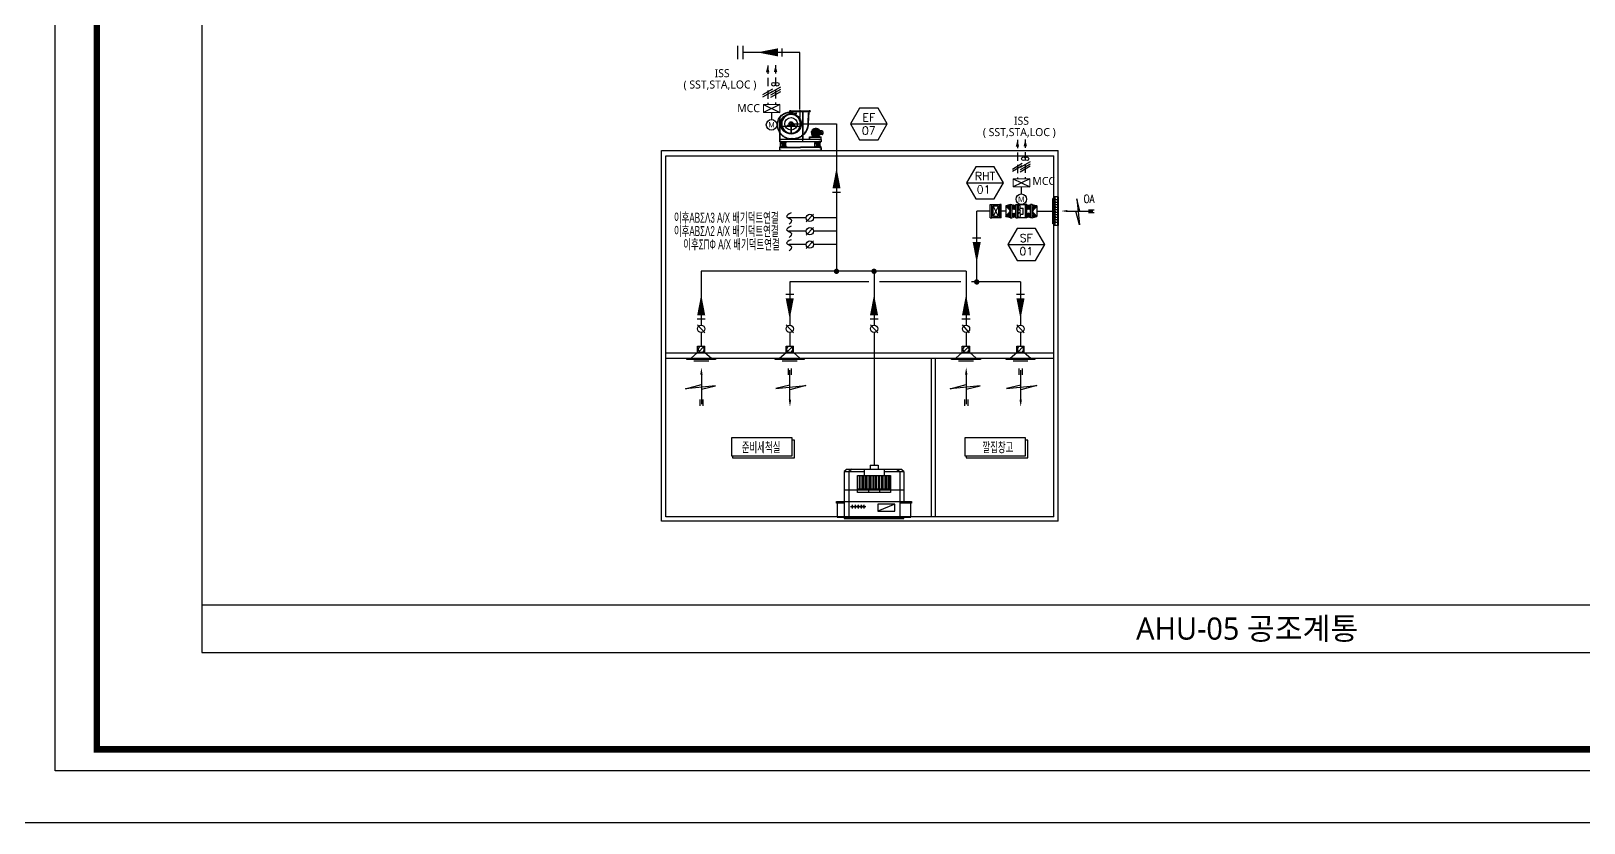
# Model space of a CAD drawing. Header units: millimetres. Extents: x -86 to 11742, y 5229 to 11464.
# Drawn here: x 10917.7 to 11383.5, y 5229.3 to 5466.7 of the extents above; entities that cross this region are included whole.
import ezdxf
from ezdxf.enums import TextEntityAlignment as Align

# ---------------------------------------------------------------- set-up
doc = ezdxf.new("R2010")
doc.units = ezdxf.units.MM
doc.header["$LTSCALE"] = 5
doc.header["$PDMODE"] = 1
for name, pattern in [('DASHED', [0.75, 0.5, -0.25]), ('HIDDEN', [0.375, 0.25, -0.125]), ('HIDDEN2', [4.7625, 3.175, -1.5875]), ('PHANTOM', [63.5, 31.75, -6.35, 6.35, -6.35, 6.35, -6.35]), ('PHANTOM2', [1.25, 0.625, -0.125, 0.125, -0.125, 0.125, -0.125])]:
    doc.linetypes.add(name, pattern=pattern)
doc.layers.get('0').update_dxf_attribs({"linetype": 'CONTINUOUS'})
for name, color, linetype in [('2', 2, 'CONTINUOUS'), ('3', 3, 'CONTINUOUS'), ('5', 5, 'PHANTOM2'), ('7', 7, 'CONTINUOUS'), ('9', 9, 'CONTINUOUS'), ('__CONNECTID__', 7, 'CONTINUOUS'), ('AUTO', 7, 'CONTINUOUS'), ('DUCT-EA(별도배기)', 6, 'CONTINUOUS'), ('E', 3, 'CONTINUOUS'), ('FORM', 7, 'CONTINUOUS'), ('FPP', 7, 'CONTINUOUS'), ('LGK-S', 121, 'CONTINUOUS'), ('METAL-DIMS', 7, 'CONTINUOUS'), ('RA', 4, 'CONTINUOUS'), ('SA', 3, 'CONTINUOUS'), ('SBT', 3, 'CONTINUOUS'), ('TEXT-S', 2, 'CONTINUOUS'), ('장비', 2, 'CONTINUOUS'), ('장비배치', 2, 'CONTINUOUS')]:
    doc.layers.add(name, color=color, linetype=linetype)
doc.styles.add('GHS', font='ROMANS.shx', dxfattribs={"bigfont": 'GHS.shx'})
doc.styles.add('QQ', font='MALGUN.TTF.TTF')
doc.styles.get("Standard").update_dxf_attribs({"font": 'SYMBOL'})

# ---------------------------------------------------------------- blocks, each defined once
blk = doc.blocks.new('form')
at = {"layer": 'AUTO'}
blk.add_line((816.92, -15.6), (-24.08, -15.6), dxfattribs=at)
at = {"layer": 'FORM', "color": 3}
blk.add_lwpolyline([(0, 562.79), (792.83, 562.79), (792.83, 0), (0, 0)], close=True, dxfattribs=at)
at = {"layer": 'FORM', "color": 2, "const_width": 1.94}
blk.add_lwpolyline([(12.48, 6.47), (12.48, 555.28), (781.78, 555.28), (781.78, 6.47)], close=True, dxfattribs=at)
blk = doc.blocks.new('A$C7EE361AC')
at = {"color": 5}
blk.add_line((12, 366), (253, 125), dxfattribs=at)
blk.add_circle((133, 246), 121, dxfattribs=at)
at = {"layer": '2'}
for p, q in [((-12, 125), (-265, -99)), ((-12, 125), (-12, 366)), ((277, 366), (-12, 366)), ((-12, 125), (277, 125)), ((277, 125), (277, 366)), ((530, -99), (277, 125)), ((424, -203), (-159, -203))]:
    blk.add_line(p, q, dxfattribs=at)
blk.add_lwpolyline([(697, -99), (-432, -99), (-432, -147), (697, -147)], close=True, dxfattribs=at)
blk = doc.blocks.new('ARW')
at = {"color": 1}
for p, q in [((-41, 663), (-41, 833)), ((44, 663), (44, 833)), ((0, 0), (0, 790)), ((0, 391), (-377, 298)), ((-377, 298), (429, 379)), ((429, 379), (0, 266))]:
    blk.add_line(p, q, dxfattribs=at)
blk.add_solid([(32, 2), (-32, 2), (0, -190)], dxfattribs=at)
blk = doc.blocks.new('FAN')
at = {"layer": '장비배치'}
for p, q in [((202, 746), (-185, 746)), ((-185, 746), (-185, 736)), ((202, 736), (-185, 736)), ((-171, 756), (-171, 726)), ((-152, 502), (-165, 735)), ((-44, 736), (-44, 210)), ((-38, 736), (-38, 171)), ((67, 697), (91, 697)), ((79, 684), (79, 709)), ((188, 756), (188, 726)), ((202, 746), (202, 736)), ((387, 606), (387, 171)), ((392, 606), (387, 606)), ((392, 606), (392, 210)), ((-169, 257), (-392, 257)), ((-392, 210), (-392, 257)), ((-392, 210), (-392, 166)), ((-392, 210), (392, 210)), ((-392, 166), (392, 166)), ((-392, 166), (-391, 166)), ((392, 65), (-392, 65)), ((-392, 65), (0, 65)), ((-392, 0), (-392, 65)), ((-392, 0), (-392, 65)), ((-392, 0), (0, 0)), ((-388, 199), (-388, 170)), ((-388, 54), (-388, 11)), ((-352, 206), (-381, 206)), ((-361, 61), (-381, 61)), ((-361, 4), (-381, 4)), ((-357, 1), (-357, 0)), ((-169, 210), (-169, 257)), ((392, 65), (0, 65)), ((392, 0), (0, 0)), ((145, 224), (168, 224)), ((157, 207), (157, 236)), ((348, 210), (348, 209)), ((352, 206), (381, 206)), ((357, 65), (357, 64)), ((357, 1), (357, 0)), ((361, 61), (381, 61)), ((361, 4), (381, 4)), ((388, 199), (388, 170)), ((388, 54), (388, 11)), ((392, 166), (391, 166)), ((392, 210), (392, 166)), ((392, 65), (392, 0))]:
    blk.add_line(p, q, dxfattribs=at)
at = {"layer": '장비배치', "color": 5}
for p, q in [((202, 741), (-185, 741)), ((9, 759), (9, 618)), ((343, 460), (6, 460)), ((343, 456), (6, 456)), ((101, 469), (101, 460)), ((143, 474), (107, 474)), ((119, 483), (119, 454)), ((135, 502), (135, 487)), ((148, 469), (148, 460)), ((171, 456), (171, 328)), ((177, 456), (177, 328)), ((200, 469), (200, 460)), ((205, 474), (242, 474)), ((214, 502), (214, 487)), ((229, 483), (229, 454)), ((247, 469), (247, 460)), ((392, 171), (-392, 171)), ((-392, 61), (0, 61)), ((-392, 4), (0, 4)), ((-387, 257), (-387, 210)), ((-174, 252), (-387, 252)), ((-174, 257), (-174, 210)), ((392, 61), (0, 61)), ((392, 4), (0, 4))]:
    blk.add_line(p, q, dxfattribs=at)
at = {"layer": '장비배치', "color": 5, "linetype": 'HIDDEN'}
blk.add_line((-143, 502), (-157, 736), dxfattribs=at)
at = {"layer": '장비배치', "color": 5, "linetype": 'PHANTOM'}
for p, q in [((-419, 295), (-384, 374)), ((-419, 295), (-416, 294)), ((-416, 294), (-381, 372)), ((-412, 303), (-384, 303)), ((-411, 371), (-386, 371)), ((-384, 374), (-381, 372)), ((-383, 368), (-381, 367)), ((-380, 371), (-380, 307)), ((-380, 371), (-363, 371)), ((-380, 366), (-380, 301)), ((-380, 301), (-367, 301)), ((-375, 346), (-365, 346)), ((-375, 344), (-365, 342)), ((-375, 328), (-365, 330)), ((-375, 326), (-365, 326)), ((-372, 361), (-362, 357)), ((-372, 311), (-362, 314)), ((-371, 364), (-361, 361)), ((-371, 308), (-361, 311)), ((-367, 291), (-347, 303)), ((-366, 298), (-357, 307)), ((-365, 378), (-356, 372)), ((-364, 380), (-354, 375)), ((-348, 292), (-361, 289)), ((-358, 302), (-360, 300)), ((-360, 295), (-360, 300)), ((-356, 292), (-360, 295)), ((-356, 303), (-358, 302)), ((-356, 303), (-351, 300)), ((-356, 292), (-354, 294)), ((-355, 392), (-347, 385)), ((-354, 294), (-351, 295)), ((-353, 394), (-345, 388)), ((-351, 300), (-351, 295)), ((-236, 339), (-344, 339)), ((-236, 332), (-344, 332)), ((-237, 346), (-343, 346)), ((-237, 325), (-343, 325)), ((-341, 405), (-336, 396)), ((-239, 353), (-341, 353)), ((-239, 318), (-341, 318)), ((-339, 406), (-333, 398)), ((-242, 360), (-338, 360)), ((-242, 311), (-338, 311)), ((-246, 367), (-334, 367)), ((-246, 305), (-334, 305)), ((-252, 374), (-328, 374)), ((-252, 298), (-328, 298)), ((-326, 414), (-322, 404)), ((-324, 415), (-319, 406)), ((-260, 381), (-319, 381)), ((-309, 420), (-308, 409)), ((-306, 420), (-304, 410)), ((-299, 408), (-295, 423)), ((-294, 415), (-290, 417)), ((-294, 415), (-294, 412)), ((-294, 412), (-294, 409)), ((-290, 407), (-294, 409)), ((-290, 417), (-285, 415)), ((-285, 409), (-290, 407)), ((-285, 423), (-281, 408)), ((-285, 412), (-285, 415)), ((-285, 409), (-285, 412)), ((-276, 410), (-273, 420)), ((-272, 409), (-271, 420)), ((-261, 406), (-256, 415)), ((-257, 404), (-254, 414)), ((-247, 398), (-240, 406)), ((-244, 396), (-238, 405)), ((-235, 388), (-227, 394)), ((-233, 303), (-213, 291)), ((-232, 385), (-225, 392)), ((-219, 289), (-231, 292)), ((-228, 300), (-224, 303)), ((-228, 295), (-228, 300)), ((-228, 295), (-226, 294)), ((-226, 375), (-216, 380)), ((-226, 294), (-224, 292)), ((-224, 372), (-215, 378)), ((-222, 302), (-224, 303)), ((-219, 295), (-224, 292)), ((-223, 307), (-214, 298)), ((-219, 300), (-222, 302)), ((-219, 361), (-209, 364)), ((-219, 311), (-209, 308)), ((-219, 300), (-219, 295)), ((-218, 357), (-208, 361)), ((-218, 314), (-208, 311)), ((-215, 346), (-205, 346)), ((-215, 342), (-204, 344)), ((-215, 330), (-204, 328)), ((-215, 326), (-205, 326)), ((-385, 77), (-381, 77)), ((-385, 77), (-385, 65)), ((-385, 71), (-260, 71)), ((-385, 65), (-260, 65)), ((-374, 158), (-374, 163)), ((-270, 158), (-374, 158)), ((-374, 84), (-374, 149)), ((-374, 149), (-359, 149)), ((-374, 149), (-359, 149)), ((-273, 166), (-371, 166)), ((-370, 158), (-370, 149)), ((-363, 264), (-363, 257)), ((-363, 257), (-330, 257)), ((-363, 158), (-360, 149)), ((-360, 266), (-332, 266)), ((-353, 246), (-353, 276)), ((-352, 142), (-339, 80)), ((-349, 270), (-345, 286)), ((-340, 268), (-338, 279)), ((-339, 148), (-339, 147)), ((-339, 146), (-308, 138)), ((-339, 129), (-308, 121)), ((-339, 112), (-308, 104)), ((-339, 95), (-308, 87)), ((-339, 79), (-339, 79)), ((-338, 158), (-336, 150)), ((-338, 150), (-322, 150)), ((-338, 150), (-307, 141)), ((-338, 146), (-322, 146)), ((-338, 133), (-314, 139)), ((-338, 129), (-306, 138)), ((-338, 133), (-307, 124)), ((-338, 116), (-314, 122)), ((-338, 112), (-306, 121)), ((-338, 116), (-307, 107)), ((-338, 99), (-314, 105)), ((-338, 95), (-306, 104)), ((-338, 99), (-307, 90)), ((-338, 82), (-314, 89)), ((-338, 78), (-306, 87)), ((-338, 81), (-322, 81)), ((-338, 77), (-322, 77)), ((-338, 77), (-309, 77)), ((-331, 257), (-331, 257)), ((-330, 263), (-325, 266)), ((-330, 264), (-330, 257)), ((-307, 150), (-322, 150)), ((-307, 146), (-322, 146)), ((-307, 81), (-322, 81)), ((-309, 77), (-322, 77)), ((-260, 291), (-319, 291)), ((-306, 158), (-309, 150)), ((-306, 140), (-306, 140)), ((-306, 123), (-306, 123)), ((-306, 106), (-306, 106)), ((-306, 89), (-306, 89)), ((-293, 142), (-305, 80)), ((-270, 149), (-286, 149)), ((-282, 158), (-285, 149)), ((-274, 158), (-274, 149)), ((-270, 158), (-270, 163)), ((-270, 84), (-270, 149)), ((-263, 77), (-260, 77)), ((-260, 77), (-260, 65)), ((-254, 266), (-250, 263)), ((-250, 257), (-250, 264)), ((-250, 257), (-217, 257)), ((-249, 257), (-249, 257)), ((-248, 266), (-220, 266)), ((-242, 279), (-239, 268)), ((-235, 286), (-231, 270)), ((-227, 246), (-227, 276)), ((-217, 257), (-217, 264)), ((260, 77), (263, 77)), ((260, 77), (260, 65)), ((260, 71), (385, 71)), ((260, 65), (385, 65)), ((270, 158), (270, 163)), ((374, 158), (270, 158)), ((270, 84), (270, 149)), ((270, 149), (286, 149)), ((270, 149), (286, 149)), ((371, 166), (273, 166)), ((274, 158), (274, 149)), ((282, 158), (285, 149)), ((293, 142), (305, 80)), ((305, 148), (305, 147)), ((305, 79), (305, 79)), ((306, 158), (309, 150)), ((306, 146), (337, 138)), ((306, 133), (331, 139)), ((306, 129), (337, 121)), ((306, 116), (331, 122)), ((306, 112), (337, 104)), ((306, 99), (331, 105)), ((306, 95), (337, 87)), ((306, 82), (331, 89)), ((307, 150), (322, 150)), ((307, 150), (337, 141)), ((307, 146), (322, 146)), ((307, 129), (338, 138)), ((307, 133), (337, 124)), ((307, 112), (338, 121)), ((307, 116), (337, 107)), ((307, 95), (338, 104)), ((307, 99), (337, 90)), ((307, 78), (338, 87)), ((307, 81), (322, 81)), ((307, 77), (322, 77)), ((307, 77), (336, 77)), ((338, 150), (322, 150)), ((338, 146), (322, 146)), ((338, 81), (322, 81)), ((336, 77), (322, 77)), ((338, 158), (336, 150)), ((352, 142), (339, 80)), ((339, 140), (339, 140)), ((339, 123), (339, 123)), ((339, 106), (339, 106)), ((339, 89), (339, 89)), ((374, 149), (359, 149)), ((363, 158), (360, 149)), ((370, 158), (370, 149)), ((374, 158), (374, 163)), ((374, 84), (374, 149)), ((381, 77), (385, 77)), ((385, 77), (385, 65))]:
    blk.add_line(p, q, dxfattribs=at)
at = {"layer": '장비배치', "linetype": 'HIDDEN2'}
blk.add_line((-348, 210), (-348, 209), dxfattribs=at)
at = {"layer": '장비배치', "color": 5}
for radius in [174, 33.2, 21.3, 15.2]:
    blk.add_circle((174, 502), radius, dxfattribs=at)
at = {"layer": '장비배치'}
for centre, radius in [((79, 697), 9.45), ((157, 224), 5.23)]:
    blk.add_circle(centre, radius, dxfattribs=at)
at = {"layer": '장비배치', "color": 5, "linetype": 'PHANTOM'}
for centre in [(-356, 298), (-290, 412), (-224, 298)]:
    blk.add_circle(centre, 4.57, dxfattribs=at)
at = {"layer": '장비배치', "color": 5}
for centre, radius, start, end in [((174, 502), 192, 90, 270), ((174, 502), 118, 90, 270), ((174, 502), 192, 270, 90), ((174, 502), 118, 270, 90), ((107, 469), 5.23, 90, 180), ((122, 487), 13.1, 270, 0), ((174, 502), 39.5, 0, 180), ((143, 469), 5.23, 0, 90), ((205, 469), 5.23, 90, 180), ((227, 487), 13.1, 180, 270), ((242, 469), 5.23, 0, 90)]:
    blk.add_arc(centre, radius, start, end, dxfattribs=at)
at = {"layer": '장비배치', "color": 5, "linetype": 'HIDDEN'}
for centre, radius, start, end in [((192, 484), 231, 4.3283, 117.9168), ((157, 519), 300, 183.3234, 273.3234), ((157, 484), 266, 273.7598, 3.7598)]:
    blk.add_arc(centre, radius, start, end, dxfattribs=at)
at = {"layer": '장비배치'}
for centre, radius, start, end in [((186, 736), 12.2, 180, 271.1896), ((192, 484), 240, 4.1706, 91.1896), ((157, 519), 309, 183.2296, 273.2296), ((157, 484), 274, 273.6403, 3.6403), ((-391, 170), 3.48, 270, 0), ((-381, 199), 6.97, 90, 180), ((-381, 54), 6.97, 90, 180), ((-381, 11), 6.97, 180, 270), ((-361, 64), 3.48, 270, 0), ((-361, 1), 3.48, 0, 90), ((-352, 209), 3.48, 270, 0), ((352, 209), 3.48, 180, 270), ((361, 64), 3.48, 180, 270), ((361, 1), 3.48, 90, 180), ((381, 199), 6.97, 0, 90), ((381, 54), 6.97, 0, 90), ((381, 11), 6.97, 270, 0), ((391, 170), 3.48, 180, 270)]:
    blk.add_arc(centre, radius, start, end, dxfattribs=at)
at = {"layer": '장비배치', "color": 5, "linetype": 'PHANTOM'}
for centre, radius, start, end in [((-294, 334), 126, 164.9897, 194.9221), ((-411, 366), 5.23, 90, 164.9897), ((-418, 301), 1.74, 336, 14.9221), ((-386, 373), 1.74, 270, 336), ((-384, 307), 4.35, 270, 0), ((-382, 364), 2.61, 0, 66), ((-375, 345), 1.31, 87.9212, 260.0785), ((-375, 327), 1.31, 99.9212, 272.0785), ((-371, 362), 1.31, 75.9212, 248.0785), ((-371, 309), 1.31, 111.9212, 284.0785), ((-370, 349), 2.61, 267.9212, 350.9821), ((-371, 340), 2.61, 357.0181, 80.0789), ((-371, 332), 2.61, 279.9213, 2.9821), ((-370, 323), 2.61, 9.0182, 92.0787), ((-290, 336), 78.4, 177.0181, 182.9821), ((-368, 357), 2.61, 345.0181, 68.0786), ((-290, 336), 78.4, 165.0181, 170.9821), ((-290, 336), 78.4, 189.0182, 194.9821), ((-368, 315), 2.61, 291.9213, 14.9822), ((-367, 299), 1.74, 315.51, 90.0003), ((-366, 365), 2.61, 255.9211, 338.9819), ((-366, 307), 2.61, 21.0183, 104.0788), ((-290, 336), 85.3, 206.4899, 213.5101), ((-364, 379), 1.31, 63.9212, 236.0785), ((-365, 348), 2.61, 267.9216, 350.501), ((-366, 339), 2.61, 357.4992, 80.0786), ((-366, 333), 2.61, 279.9216, 2.501), ((-365, 323), 2.61, 9.4992, 92.0785), ((-290, 336), 82.3, 205.7567, 214.2433), ((-290, 336), 73.2, 98.5937, 201.4063), ((-363, 373), 2.61, 269.9998, 56.0788), ((-290, 336), 78.4, 153.0181, 158.9821), ((-290, 336), 78.4, 201.0182, 203.4438), ((-363, 355), 2.61, 345.4992, 68.0786), ((-363, 317), 2.61, 291.9216, 14.501), ((-364, 304), 2.61, 315.5104, 23.444), ((-362, 373), 2.61, 333.0178, 56.0787), ((-360, 364), 2.61, 255.9215, 338.501), ((-360, 308), 2.61, 21.4992, 104.0785), ((-290, 336), 76.2, 200.4139, 218.5996), ((-290, 336), 70.5, 99.9268, 200.0733), ((-361, 308), 3.48, 315.5102, 21.4063), ((-360, 310), 4.35, 315.5102, 20.0733), ((-358, 370), 2.61, 333.4992, 56.0786), ((-354, 393), 1.31, 51.9213, 224.0786), ((-353, 378), 2.61, 243.9215, 326.501), ((-350, 288), 3.48, 38.5938, 104.4898), ((-347, 288), 4.35, 39.927, 104.4898), ((-349, 383), 2.61, 321.4992, 44.0786), ((-343, 390), 2.61, 231.9214, 314.501), ((-290, 336), 54, 168.84, 176.3009), ((-290, 336), 54, 183.6991, 191.16), ((-340, 405), 1.31, 39.9213, 212.0786), ((-290, 336), 54, 153.1527, 161.1809), ((-290, 336), 54, 198.8191, 206.8473), ((-338, 394), 2.61, 309.4992, 32.0786), ((-290, 336), 54, 134.7912, 144.504), ((-290, 336), 54, 215.496, 225.2088), ((-331, 400), 2.61, 219.9214, 302.501), ((-325, 414), 1.31, 27.9213, 200.0786), ((-325, 403), 2.61, 297.4992, 20.0786), ((-316, 407), 2.61, 207.9214, 290.5009), ((-290, 336), 54, 57.0044, 122.9956), ((-308, 420), 1.31, 15.9213, 188.0786), ((-310, 409), 2.61, 285.4991, 8.0786), ((-301, 411), 2.61, 195.9213, 278.5009), ((-303, 410), 4.35, 279.9266, 344.4897), ((-290, 336), 76.2, 80.4138, 98.5996), ((-301, 412), 3.48, 278.5938, 344.4898), ((-290, 336), 82.3, 85.7567, 94.2432), ((-290, 338), 85.3, 86.4899, 93.51), ((-278, 412), 3.48, 195.5102, 261.4063), ((-277, 410), 4.35, 195.5104, 260.0732), ((-279, 411), 2.61, 261.4992, 344.0787), ((-290, 336), 73.2, 0, 81.4063), ((-290, 336), 70.5, 0, 80.0733), ((-272, 420), 1.31, 351.9214, 164.0787), ((-270, 409), 2.61, 171.9213, 254.5008), ((-263, 407), 2.61, 249.4991, 332.0786), ((-255, 403), 2.61, 159.9213, 242.5008), ((-255, 414), 1.31, 339.9214, 152.0787), ((-290, 336), 54, 35.496, 45.2088), ((-290, 336), 54, 314.7912, 324.504), ((-249, 400), 2.61, 237.4991, 320.0786), ((-242, 394), 2.61, 147.9213, 230.5007), ((-290, 336), 54, 18.8191, 26.8473), ((-290, 336), 54, 333.1527, 341.1809), ((-239, 405), 1.31, 327.9214, 140.0787), ((-237, 390), 2.61, 225.4991, 308.0786), ((-290, 336), 54, 3.6991, 11.16), ((-290, 336), 54, 348.84, 356.3009), ((-232, 288), 4.35, 75.5105, 140.0733), ((-231, 383), 2.61, 135.9213, 218.5007), ((-230, 288), 3.48, 75.5101, 141.4062), ((-290, 336), 76.2, 320.4139, 338.5996), ((-227, 378), 2.61, 213.4992, 296.0787), ((-226, 393), 1.31, 315.9214, 128.0786), ((-222, 370), 2.61, 123.9212, 206.5007), ((-290, 336), 70.5, 339.9268, 360), ((-220, 310), 4.35, 159.9266, 224.4896), ((-219, 364), 2.61, 201.4992, 284.0787), ((-290, 336), 73.2, 338.5936, 360), ((-219, 308), 2.61, 75.921, 158.5005), ((-219, 308), 3.48, 158.5938, 224.4898), ((-290, 336), 82.3, 325.7567, 334.2433), ((-217, 355), 2.61, 111.9212, 194.5006), ((-217, 317), 2.61, 165.4991, 248.0786), ((-290, 336), 85.3, 326.4899, 333.5101), ((-215, 348), 2.61, 189.4992, 272.0787), ((-215, 323), 2.61, 87.9211, 170.5005), ((-214, 339), 2.61, 99.9211, 182.5006), ((-214, 333), 2.61, 177.4992, 260.0787), ((-216, 379), 1.31, 303.9214, 116.0786), ((-208, 362), 1.31, 291.9214, 104.0785), ((-208, 309), 1.31, 255.9215, 68.0784), ((-205, 345), 1.31, 279.9214, 92.0785), ((-205, 327), 1.31, 267.9215, 80.0784), ((-381, 84), 6.97, 270, 0), ((-371, 163), 3.48, 90, 180), ((-371, 163), 3.48, 90, 180), ((-360, 264), 2.61, 90, 180), ((-359, 142), 6.97, 0, 90), ((-354, 271), 5.23, 270, 345), ((-290, 336), 73.2, 218.5937, 321.4063), ((-347, 286), 2.61, 345.0001, 40.7667), ((-290, 336), 70.5, 219.9268, 320.0733), ((-343, 269), 2.61, 270, 345), ((-338, 148), 1.39, 90, 180), ((-338, 147), 1.39, 180, 270), ((-338, 130), 1.39, 180, 270), ((-338, 114), 1.39, 180, 270), ((-338, 97), 1.39, 180, 270), ((-338, 79), 1.39, 90, 180), ((-338, 79), 1.39, 90, 180), ((-338, 79), 1.39, 180, 270), ((-340, 279), 2.61, 345, 48.4086), ((-332, 264), 2.61, 0, 90), ((-321, 264), 5.23, 66.7183, 150), ((-290, 336), 54, 237.0044, 302.9956), ((-309, 81), 3.48, 270, 348.2806), ((-308, 148), 1.95, 292.3139, 67.6861), ((-307, 140), 1.39, 15.5575, 105.5575), ((-307, 123), 1.39, 15.5575, 105.5575), ((-307, 106), 1.39, 15.5575, 105.5575), ((-307, 89), 1.39, 15.5575, 105.5575), ((-307, 79), 1.39, 0, 90), ((-307, 139), 1.39, 285.5575, 15.5575), ((-307, 122), 1.39, 285.5575, 15.5575), ((-307, 105), 1.39, 285.5575, 15.5575), ((-307, 88), 1.39, 285.5575, 15.5575), ((-286, 142), 6.97, 90, 180), ((-273, 163), 3.48, 0, 90), ((-263, 84), 6.97, 180, 270), ((-259, 264), 5.23, 30, 113.2816), ((-248, 264), 2.61, 90, 180), ((-240, 279), 2.61, 131.5914, 194.9999), ((-237, 269), 2.61, 195.0001, 270.0001), ((-233, 286), 2.61, 139.2332, 194.9999), ((-226, 271), 5.23, 195, 270), ((-220, 264), 2.61, 0, 90), ((263, 84), 6.97, 270, 0), ((273, 163), 3.48, 90, 180), ((273, 163), 3.48, 90, 180), ((286, 142), 6.97, 0, 90), ((307, 148), 1.39, 90, 180), ((307, 147), 1.39, 180, 270), ((307, 130), 1.39, 180, 270), ((307, 114), 1.39, 180, 270), ((307, 97), 1.39, 180, 270), ((307, 79), 1.39, 90, 180), ((307, 79), 1.39, 90, 180), ((307, 79), 1.39, 180, 270), ((336, 81), 3.48, 270, 348.2806), ((337, 140), 1.39, 15.5575, 105.5575), ((337, 123), 1.39, 15.5575, 105.5575), ((337, 106), 1.39, 15.5575, 105.5575), ((337, 89), 1.39, 15.5575, 105.5575), ((337, 148), 1.95, 292.3139, 67.6861), ((338, 139), 1.39, 285.5575, 15.5575), ((338, 122), 1.39, 285.5575, 15.5575), ((338, 105), 1.39, 285.5575, 15.5575), ((338, 88), 1.39, 285.5575, 15.5575), ((338, 79), 1.39, 0, 90), ((359, 142), 6.97, 90, 180), ((371, 163), 3.48, 0, 90), ((381, 84), 6.97, 180, 270)]:
    blk.add_arc(centre, radius, start, end, dxfattribs=at)
blk = doc.blocks.new('LU')
at = {"layer": '2', "color": 1}
for p, q in [((-3.1, -5.58), (-3.1, 6.31)), ((-2.09, 6.31), (-3.1, 6.31)), ((-2.9, -5.58), (-2.9, 6.31)), ((-2.3, -6.33), (-2.3, 7.06)), ((-0.67, 7.06), (-2.3, 7.06)), ((-2.09, -6.33), (-2.09, 7.06)), ((-0.88, 7.06), (-0.88, -6.33)), ((-0.88, 7.06), (-0.67, 7.06)), ((-0.67, 7.06), (-0.67, -6.33)), ((-2.09, -5.58), (-3.1, -5.58)), ((-0.67, -6.33), (-2.3, -6.33))]:
    blk.add_line(p, q, dxfattribs=at)
at = {"layer": 'FPP', "color": 1}
for p, q in [((-2.09, 6.2), (-1.9, 5.84)), ((-2.09, 5), (-1.9, 4.65)), ((-2.09, 3.84), (-1.9, 3.48)), ((-2.09, 2.67), (-1.9, 2.32)), ((-2.09, 1.51), (-1.9, 1.16)), ((-2.09, 0.35), (-1.9, 0)), ((-1.9, 5.84), (-1.18, 5.84)), ((-1.9, 4.65), (-1.18, 4.65)), ((-1.9, 3.48), (-1.18, 3.48)), ((-1.9, 2.32), (-1.18, 2.32)), ((-1.9, 1.16), (-1.18, 1.16)), ((-1.9, 0), (-1.18, 0)), ((-1.18, 5.84), (-0.88, 5.5)), ((-1.18, 4.65), (-0.88, 4.3)), ((-1.18, 3.48), (-0.88, 3.14)), ((-1.18, 2.32), (-0.88, 1.98)), ((-1.18, 1.16), (-0.88, 0.82)), ((-1.18, 0), (-0.88, -0.34)), ((-2.09, -0.85), (-1.9, -1.2)), ((-2.09, -2.01), (-1.9, -2.36)), ((-2.09, -3.21), (-1.9, -3.56)), ((-2.09, -4.37), (-1.9, -4.72)), ((-1.9, -1.2), (-1.18, -1.2)), ((-1.9, -2.36), (-1.18, -2.36)), ((-1.9, -3.56), (-1.18, -3.56)), ((-1.9, -4.72), (-1.18, -4.72)), ((-1.18, -1.2), (-0.88, -1.54)), ((-1.18, -2.36), (-0.88, -2.7)), ((-1.18, -3.56), (-0.88, -3.9)), ((-1.18, -4.72), (-0.88, -5.06))]:
    blk.add_line(p, q, dxfattribs=at)
blk = doc.blocks.new('DILF-P')
at = {"layer": 'DUCT-EA(별도배기)'}
for p, q in [((-125, 166), (-100, 253)), ((-125, 166), (-125, 136)), ((-125, 166), (125, 166)), ((-125, 136), (125, 136)), ((100, 253), (-100, 253)), ((125, 166), (100, 253)), ((125, 166), (125, 136)), ((-125, -238), (-125, -208)), ((-125, -208), (125, -208)), ((-125, -238), (125, -238)), ((-125, -238), (-100, -325)), ((125, -238), (100, -325)), ((125, -238), (125, -208)), ((100, -325), (-100, -325))]:
    blk.add_line(p, q, dxfattribs=at)
at = {"layer": 'DUCT-EA(별도배기)', "color": 2}
for p, q in [((-125, 69), (-125, 39)), ((-125, 69), (125, 69)), ((-125, 39), (125, 39)), ((-57, -59), (-57, 0)), ((-57, 0), (57, 0)), ((57, -59), (57, 0)), ((125, 69), (125, 39)), ((-125, -141), (-125, -111)), ((-125, -111), (125, -111)), ((-125, -141), (125, -141)), ((125, -141), (125, -111))]:
    blk.add_line(p, q, dxfattribs=at)
at = {"layer": 'DUCT-EA(별도배기)', "color": 1}
for p, q in [((-51, 136), (-117, 70)), ((-81, 136), (-117, 100)), ((-110, 136), (-117, 129)), ((-117, 117), (-69, 69)), ((-117, 87), (-98, 69)), ((-106, 136), (-39, 69)), ((-100, 253), (-100, 166)), ((-75, 166), (-100, 253)), ((-100, 253), (-50, 166)), ((-25, 166), (-100, 253)), ((-100, 253), (0, 166)), ((-34, 124), (-89, 69)), ((-77, 136), (-34, 93)), ((-34, 94), (-59, 69)), ((-47, 136), (-34, 122)), ((100, 253), (0, 166)), ((25, 166), (100, 253)), ((77, 136), (34, 93)), ((47, 136), (34, 122)), ((34, 124), (89, 69)), ((34, 94), (59, 69)), ((106, 136), (39, 69)), ((100, 253), (50, 166)), ((51, 136), (117, 70)), ((117, 117), (69, 69)), ((75, 166), (100, 253)), ((81, 136), (117, 100)), ((117, 87), (98, 69)), ((100, 253), (100, 166)), ((110, 136), (117, 129)), ((-117, -189), (-69, -141)), ((-117, -160), (-98, -141)), ((-51, -208), (-117, -143)), ((-81, -208), (-117, -172)), ((-110, -208), (-117, -202)), ((-106, -208), (-39, -141)), ((-100, -325), (-100, -238)), ((-100, -325), (0, -238)), ((-25, -238), (-100, -325)), ((-100, -325), (-50, -238)), ((-75, -238), (-100, -325)), ((-34, -196), (-89, -141)), ((-77, -208), (-34, -165)), ((-34, -167), (-59, -141)), ((-47, -208), (-34, -195)), ((100, -325), (0, -238)), ((25, -238), (100, -325)), ((34, -196), (89, -141)), ((34, -167), (59, -141)), ((77, -208), (34, -165)), ((47, -208), (34, -195)), ((106, -208), (39, -141)), ((100, -325), (50, -238)), ((51, -208), (117, -143)), ((117, -189), (69, -141)), ((75, -238), (100, -325)), ((81, -208), (117, -172)), ((117, -160), (98, -141)), ((100, -325), (100, -238)), ((110, -208), (117, -202))]:
    blk.add_line(p, q, dxfattribs=at)
at = {"layer": 'DUCT-EA(별도배기)', "color": 2}
blk.add_lwpolyline([(-125, -111), (125, -111), (125, 39), (-125, 39)], close=True, dxfattribs=at)
for points in [[(-74, -58, 0.036468), (-95, -60, 0.048762), (-110, -64, 0.092061), (-123, -71, 0.219131), (-125, -76, 0.219131), (-123, -82, 0.092061), (-110, -89, 0.048762), (-95, -93, 0.036468), (-74, -94, 0.036468), (-53, -93, 0.048762), (-38, -89, 0.092061), (-26, -82, 0.219131), (-23, -76, 0.219131), (-26, -71, 0.092061), (-38, -64, 0.048762), (-53, -60, 0.036468)], [(74, -58, -0.036468), (95, -60, -0.048762), (110, -64, -0.092061), (123, -71, -0.219131), (125, -76, -0.219131), (123, -82, -0.092061), (110, -89, -0.048762), (95, -93, -0.036468), (74, -94, -0.036468), (53, -93, -0.048762), (38, -89, -0.092061), (26, -82, -0.219131), (23, -76, -0.219131), (26, -71, -0.092061), (38, -64, -0.048762), (53, -60, -0.036468)]]:
    blk.add_lwpolyline(points, format="xyb", close=True, dxfattribs=at)
blk.add_circle((0, -76), 23.4, dxfattribs=at)
blk = doc.blocks.new('CW-AF')
at = {"layer": 'DUCT-EA(별도배기)', "color": 6, "linetype": 'PHANTOM', "ltscale": 10}
blk.add_line((0, 1102), (0, 999), dxfattribs=at)
at = {"layer": '장비'}
for p, q in [((-501, 930), (-561, 884)), ((-561, 884), (-561, 0)), ((-561, 884), (-184, 884)), ((-501, 930), (501, 930)), ((-410, 930), (-470, 884)), ((-470, 884), (-470, 0)), ((-184, 930), (-184, 884)), ((-184, 884), (-184, 810)), ((-75, 999), (-75, 930)), ((-75, 999), (75, 999)), ((75, 999), (75, 930)), ((188, 930), (188, 810)), ((188, 884), (561, 884)), ((422, 930), (482, 884)), ((482, 884), (482, 0)), ((561, 884), (501, 930)), ((561, 884), (561, 319)), ((-701, 319), (705, 319)), ((-701, 291), (-701, 319)), ((-561, 291), (-701, 291)), ((-690, 291), (-690, 30)), ((-561, 540), (561, 540)), ((705, 291), (482, 291)), ((690, 30), (690, 291)), ((705, 319), (705, 291)), ((-690, 30), (690, 30)), ((-561, 0), (561, 0)), ((561, 0), (561, 30))]:
    blk.add_line(p, q, dxfattribs=at)
at = {"layer": '장비', "color": 5}
for p, q in [((-309, 489), (-309, 810)), ((-309, 810), (309, 810)), ((-279, 810), (-279, 555)), ((-249, 810), (-249, 555)), ((-219, 810), (-219, 555)), ((-189, 810), (-189, 555)), ((-159, 810), (-159, 555)), ((-129, 555), (-129, 810)), ((-99, 810), (-99, 555)), ((-69, 555), (-69, 810)), ((-39, 810), (-39, 555)), ((-9, 810), (-9, 555)), ((21, 810), (21, 555)), ((51, 555), (51, 810)), ((81, 810), (81, 555)), ((111, 555), (111, 810)), ((141, 810), (141, 555)), ((171, 555), (171, 810)), ((201, 810), (201, 555)), ((231, 555), (231, 810)), ((261, 810), (261, 555)), ((291, 555), (291, 810)), ((309, 810), (309, 489)), ((309, 555), (-309, 555)), ((-309, 555), (309, 555)), ((-309, 555), (-309, 555)), ((309, 489), (-309, 489)), ((-106, 540), (-106, 489)), ((102, 540), (102, 489)), ((309, 555), (309, 555)), ((-444, 227), (-155, 227)), ((-407, 260), (-407, 193)), ((-351, 260), (-351, 193)), ((-296, 260), (-296, 193)), ((-243, 260), (-243, 193)), ((-191, 260), (-191, 193)), ((388, 274), (72, 274)), ((388, 274), (72, 139)), ((72, 274), (72, 139)), ((72, 139), (388, 139)), ((388, 139), (388, 274))]:
    blk.add_line(p, q, dxfattribs=at)
for centre in [(-407, 227), (-351, 227), (-296, 227), (-243, 227), (-191, 227)]:
    blk.add_circle(centre, 15.8, dxfattribs=at)
at = {"layer": '장비', "linetype": 'ByBlock'}
for p in [(-75, 999), (75, 999), (501, 930), (561, 540), (561, 540), (561, 540), (561, 0), (561, 0)]:
    blk.add_point(p, dxfattribs=at)
at = {"layer": '장비', "color": 5, "linetype": 'ByBlock'}
blk.add_point((309, 810), dxfattribs=at)
blk = doc.blocks.new('HT')
at = {"layer": '5', "color": 1, "linetype": 'Continuous', "lineweight": -3}
for p, q in [((50, 100), (-50, -100)), ((50, -100), (-50, 100))]:
    blk.add_line(p, q, dxfattribs=at)
at = {"layer": '5', "color": 1}
blk.add_lwpolyline([(-50, -100), (-50, 100), (50, 100), (50, -100)], close=True, dxfattribs=at)
at = {"layer": 'DUCT-EA(별도배기)', "color": 2}
for p, q in [((-105, 125), (-75, 125)), ((-105, -125), (-105, 125)), ((-75, -125), (-75, 125)), ((105, 125), (75, 125)), ((75, -125), (75, 125)), ((105, -125), (105, 125)), ((-105, -125), (-75, -125)), ((105, -125), (75, -125))]:
    blk.add_line(p, q, dxfattribs=at)
blk.add_lwpolyline([(-75, -125), (-75, 125), (75, 125), (75, -125)], close=True, dxfattribs=at)

msp = doc.modelspace()

# ---------------------------------------------------------------- linework, layer by layer
at = {"layer": '2', "color": 8}
for p, q in [((11142.89, 5461.52), (11142.89, 5459.11)), ((11163.46, 5438.85), (11174.52, 5438.85)), ((11160.51, 5418.33), (11158.1, 5418.33)), ((11198.31, 5421.21), (11209.37, 5421.21)), ((11202.55, 5404.62), (11200.14, 5404.62)), ((11210.69, 5402.68), (11221.75, 5402.68)), ((11146.48, 5387.74), (11144.07, 5387.74)), ((11215.69, 5387.74), (11213.28, 5387.74)), ((11119.93, 5380.34), (11117.51, 5380.34)), ((11171.77, 5380.34), (11169.35, 5380.34)), ((11199.35, 5380.34), (11196.94, 5380.34))]:
    msp.add_line(p, q, dxfattribs=at)
at = {"layer": '2', "color": 8, "linetype": 'Continuous'}
for p, q in [((11150.23, 5409.52), (11152.41, 5411.86)), ((11150.23, 5405.52), (11152.41, 5407.86)), ((11150.23, 5401.52), (11152.41, 5403.86)), ((11119.81, 5376.27), (11117.63, 5378.61)), ((11146.36, 5376.27), (11144.18, 5378.61)), ((11171.65, 5376.27), (11169.47, 5378.61)), ((11199.24, 5376.27), (11197.06, 5378.61)), ((11215.58, 5376.27), (11213.4, 5378.61))]:
    msp.add_line(p, q, dxfattribs=at)
at = {"layer": '2', "color": 8}
for points in [[(11135.49, 5460.32, 0, 2.41, 0), (11141.72, 5460.32, 2.41, 2.41, 0)], [(11159.31, 5425.73, 0, 2.41, 0), (11159.31, 5419.51, 2.41, 2.41, 0)], [(11201.35, 5397.22, 0, 2.41, 0), (11201.35, 5403.44, 2.41, 2.41, 0)], [(11118.72, 5387.74, 0, 2.41, 0), (11118.72, 5381.52, 2.41, 2.41, 0)], [(11145.27, 5380.34, 0, 2.41, 0), (11145.27, 5386.56, 2.41, 2.41, 0)], [(11170.56, 5387.74, 0, 2.41, 0), (11170.56, 5381.52, 2.41, 2.41, 0)], [(11198.15, 5387.74, 0, 2.41, 0), (11198.15, 5381.52, 2.41, 2.41, 0)], [(11214.49, 5380.34, 0, 2.41, 0), (11214.49, 5386.56, 2.41, 2.41, 0)]]:
    msp.add_lwpolyline(points, format="xyseb", dxfattribs=at)
for points in [[(11171.76, 5434.06), (11174.52, 5438.85), (11171.76, 5443.64), (11166.23, 5443.64), (11163.46, 5438.85), (11166.23, 5434.06)], [(11206.6, 5416.42), (11209.37, 5421.21), (11206.6, 5426), (11201.07, 5426), (11198.31, 5421.21), (11201.07, 5416.42)], [(11218.98, 5397.89), (11221.75, 5402.68), (11218.98, 5407.47), (11213.45, 5407.47), (11210.69, 5402.68), (11213.45, 5397.89)], [(11127.78, 5344.73), (11127.78, 5339.4), (11145.97, 5339.4), (11145.97, 5344.73)], [(11197.83, 5344.73), (11197.83, 5339.4), (11216.02, 5339.4), (11216.02, 5344.73)]]:
    msp.add_lwpolyline(points, close=True, dxfattribs=at)
for points in [[(11128.15, 5339.4), (11128.15, 5338.73), (11146.67, 5338.73), (11146.67, 5344.06), (11146, 5344.06)], [(11198.19, 5339.4), (11198.19, 5338.73), (11216.71, 5338.73), (11216.71, 5344.06), (11216.05, 5344.06)]]:
    msp.add_lwpolyline(points, dxfattribs=at)
at = {"layer": '2', "color": 8, "linetype": 'Continuous'}
for centre in [(11151.32, 5410.69), (11151.32, 5406.69), (11151.32, 5402.69), (11118.72, 5377.44), (11145.27, 5377.44), (11170.56, 5377.44), (11198.15, 5377.44), (11214.49, 5377.44)]:
    msp.add_circle(centre, 1.09, dxfattribs=at)
at = {"layer": '3', "color": 8, "linetype": 'PHANTOM', "ltscale": 0.1}
for p, q in [((11129.59, 5462.32), (11129.59, 5458.32)), ((11131.19, 5462.32), (11131.19, 5458.32))]:
    msp.add_line(p, q, dxfattribs=at)
at = {"layer": '3', "color": 8, "linetype": 'Continuous', "ltscale": 10}
for p, q in [((11201.35, 5391.49), (11201.35, 5412.7)), ((11205.38, 5412.7), (11201.35, 5412.7)), ((11210.12, 5412.7), (11208.74, 5412.7)), ((11219.36, 5412.7), (11224.21, 5412.7)), ((11145.27, 5391.49), (11145.27, 5378.53)), ((11168.96, 5391.49), (11145.27, 5391.49)), ((11196.55, 5391.49), (11172.16, 5391.49)), ((11214.49, 5391.49), (11199.75, 5391.49)), ((11214.49, 5391.49), (11214.49, 5378.53)), ((11145.27, 5376.35), (11145.27, 5373.31)), ((11145.27, 5376.35), (11145.27, 5372.21)), ((11214.49, 5376.35), (11214.49, 5373.31)), ((11214.49, 5376.35), (11214.49, 5372.21))]:
    msp.add_line(p, q, dxfattribs=at)
at = {"layer": '3', "color": 8, "linetype": 'Continuous', "ltscale": 10, "const_width": 0.8}
msp.add_lwpolyline([(11200.95, 5391.49, 1), (11201.75, 5391.49, 1)], format="xyb", close=True, dxfattribs=at)
at = {"layer": '9', "color": 8}
for p, q in [((11106.85, 5319.82), (11106.85, 5430.86)), ((11106.85, 5430.86), (11225.76, 5430.86)), ((11108.12, 5321.09), (11108.12, 5429.26)), ((11108.12, 5429.26), (11224.49, 5429.26)), ((11224.49, 5321.09), (11224.49, 5429.26)), ((11225.76, 5319.82), (11225.76, 5430.86)), ((11108.12, 5370.23), (11224.49, 5370.23)), ((11108.12, 5368.63), (11224.49, 5368.63)), ((11187.76, 5321.09), (11187.76, 5368.63)), ((11189.03, 5321.09), (11189.03, 5368.63)), ((11225.76, 5319.82), (11106.85, 5319.82)), ((11224.49, 5321.09), (11108.12, 5321.09))]:
    msp.add_line(p, q, dxfattribs=at)
at = {"layer": 'AUTO', "color": 2}
for p, q in [((10968.97, 5745.96), (10968.97, 5280.46)), ((10968.97, 5294.71), (11595.97, 5294.71)), ((10968.97, 5280.46), (11595.97, 5280.46))]:
    msp.add_line(p, q, dxfattribs=at)
at = {"layer": 'AUTO', "color": 4, "linetype": 'DASHED'}
for p, q in [((11138.66, 5456.4), (11138.66, 5444.7)), ((11141.02, 5456.51), (11141.02, 5444.7)), ((11213.57, 5434.09), (11213.57, 5422.39)), ((11215.93, 5434.19), (11215.93, 5422.39))]:
    msp.add_line(p, q, dxfattribs=at)
at = {"layer": 'AUTO'}
for p, q in [((11142.48, 5449.85), (11139.51, 5448.14)), ((11140.11, 5449.27), (11137.14, 5447.56)), ((11140.11, 5448.59), (11137.14, 5446.87)), ((11142.48, 5449.17), (11139.51, 5447.45)), ((11142.48, 5448.48), (11139.51, 5446.77)), ((11215.03, 5426.96), (11212.06, 5425.24)), ((11215.03, 5426.27), (11212.06, 5424.56)), ((11217.39, 5427.54), (11214.42, 5425.83)), ((11217.39, 5426.85), (11214.42, 5425.14)), ((11217.39, 5426.17), (11214.42, 5424.45))]:
    msp.add_line(p, q, dxfattribs=at)
for points in [[(11138.66, 5456.4, 0, 1.03, 0), (11138.66, 5454.34, 1.03, 1.03, 0)], [(11141.02, 5456.51, 0, 1.03, 0), (11141.02, 5454.45, 1.03, 1.03, 0)], [(11213.57, 5434.09, 0, 1.03, 0), (11213.57, 5432.03, 1.03, 1.03, 0)], [(11215.93, 5434.19, 0, 1.03, 0), (11215.93, 5432.13, 1.03, 1.03, 0)]]:
    msp.add_lwpolyline(points, format="xyseb", dxfattribs=at)
for centre in [(11140.44, 5450.75), (11141.54, 5450.75), (11215.36, 5428.44), (11216.45, 5428.44)]:
    msp.add_circle(centre, 0.549, dxfattribs=at)
at = {"layer": 'DUCT-EA(별도배기)', "color": 8, "linetype": 'PHANTOM', "ltscale": 10}
for p, q in [((11148.32, 5460.32), (11131.19, 5460.32)), ((11148.32, 5443.22), (11148.32, 5460.32)), ((11145.67, 5438.89), (11159.31, 5438.89)), ((11159.31, 5438.89), (11159.31, 5394.69)), ((11150.23, 5410.69), (11144.97, 5410.69)), ((11159.31, 5410.69), (11152.41, 5410.69)), ((11150.23, 5406.69), (11144.97, 5406.69)), ((11159.31, 5406.69), (11152.41, 5406.69)), ((11150.23, 5402.69), (11144.97, 5402.69)), ((11159.31, 5402.69), (11152.41, 5402.69)), ((11118.72, 5394.69), (11118.72, 5378.53)), ((11198.15, 5394.69), (11118.72, 5394.69)), ((11170.56, 5394.69), (11170.56, 5378.53)), ((11198.15, 5394.69), (11198.15, 5378.53)), ((11118.72, 5376.35), (11118.72, 5373.31)), ((11118.72, 5376.35), (11118.72, 5372.21)), ((11170.56, 5376.35), (11170.56, 5338.18)), ((11198.15, 5376.35), (11198.15, 5373.31)), ((11198.15, 5376.35), (11198.15, 5372.21)), ((11118.72, 5373.86), (11118.72, 5372.21)), ((11145.27, 5373.86), (11145.27, 5372.21)), ((11198.15, 5373.86), (11198.15, 5372.21)), ((11214.49, 5373.86), (11214.49, 5372.21))]:
    msp.add_line(p, q, dxfattribs=at)
at = {"layer": 'DUCT-EA(별도배기)', "color": 8, "linetype": 'PHANTOM', "ltscale": 10, "const_width": 0.8}
for points in [[(11158.91, 5394.69, 1), (11159.71, 5394.69, 1)], [(11170.16, 5394.69, 1), (11170.96, 5394.69, 1)]]:
    msp.add_lwpolyline(points, format="xyb", close=True, dxfattribs=at)
at = {"layer": 'DUCT-EA(별도배기)', "color": 8, "linetype": 'Continuous', "lineweight": -3}
for points in [[(11145.7, 5412.17), (11144.35, 5411.08), (11145.75, 5410.18), (11145.07, 5408.78)], [(11145.7, 5408.17), (11144.35, 5407.08), (11145.75, 5406.18), (11145.07, 5404.78)], [(11145.7, 5404.17), (11144.35, 5403.08), (11145.75, 5402.18), (11145.07, 5400.78)]]:
    msp.add_spline(points, degree=3, dxfattribs=at)
at = {"layer": 'LGK-S', "color": 3}
for p, q in [((11137.39, 5444.7), (11142.34, 5442.3)), ((11142.34, 5444.7), (11137.39, 5442.3)), ((11139.87, 5440.2), (11139.87, 5442.3)), ((11139.87, 5440.2), (11139.87, 5441.01)), ((11212.3, 5422.39), (11217.25, 5419.99)), ((11217.25, 5422.39), (11212.3, 5419.99)), ((11214.78, 5417.89), (11214.78, 5419.99)), ((11214.78, 5417.89), (11214.78, 5418.7))]:
    msp.add_line(p, q, dxfattribs=at)
at = {"layer": 'LGK-S', "color": 3, "lineweight": 0}
for points in [[(11137.39, 5444.7), (11142.34, 5444.7), (11142.34, 5442.3), (11137.39, 5442.3), (11137.39, 5444.7)], [(11212.3, 5422.39), (11217.25, 5422.39), (11217.25, 5419.99), (11212.3, 5419.99), (11212.3, 5422.39)]]:
    msp.add_lwpolyline(points, dxfattribs=at)
at = {"layer": 'SBT', "color": 2}
for centre in [(11139.83, 5438.61), (11214.74, 5416.29)]:
    msp.add_circle(centre, 1.59, dxfattribs=at)

# ---------------------------------------------------------------- block references
at = {"layer": '2', "color": 8}
for p, xscale, yscale, zscale, rotation in [((11228.5, 5412.76), 0.009675108291570924, 0.009675108291570924, 0.009675108291570924, 270), ((11228.5, 5412.76), 0.009675108291570924, 0.009675108291570924, 0.009675108291570924, 270), ((11118.78, 5363.73), 0.01120462465023337, 0.01120462465023337, 0.01120462465023337, 180), ((11118.78, 5363.73), 0.01120462465023337, 0.01120462465023337, 0.01120462465023337, 180), ((11198.21, 5363.73), 0.01120462465023337, 0.01120462465023337, 0.01120462465023337, 180), ((11198.21, 5363.73), 0.01120462465023337, 0.01120462465023337, 0.01120462465023337, 180)]:
    msp.add_blockref('ARW', p, dxfattribs=dict(at, xscale=xscale, yscale=yscale, zscale=zscale, rotation=rotation))
at = {"layer": '2', "color": 8, "xscale": 0.01120462465023337, "yscale": 0.01120462465023337, "zscale": 0.01120462465023337}
for p in [(11145.34, 5356.19), (11145.34, 5356.19), (11214.55, 5356.19), (11214.55, 5356.19)]:
    msp.add_blockref('ARW', p, dxfattribs=at)
at = {"layer": 'AUTO', "xscale": 0.999994771384126, "yscale": 0.999994771384126, "zscale": 0.999994771384126}
msp.add_blockref('form', (10924.98, 5244.93), dxfattribs=at)
at = {"layer": 'DUCT-EA(별도배기)', "color": 8, "linetype": 'PHANTOM', "ltscale": 10, "xscale": 0.016, "yscale": 0.016, "zscale": 0.016}
msp.add_blockref('CW-AF', (11170.56, 5320.54), dxfattribs=at)
at = {"layer": 'RA', "color": 8, "xscale": 0.6400001599999765, "yscale": 0.6400001599999765, "zscale": 0.6400001599999765}
msp.add_blockref('LU', (11226.19, 5412.46), dxfattribs=at)
at = {"layer": 'SA', "color": 8, "xscale": -0.007679999998211705, "yscale": 0.007679999998211705, "zscale": 0.007679999998211705}
for p in [(11119.74, 5369.4), (11146.29, 5369.4), (11199.17, 5369.4), (11215.51, 5369.4)]:
    msp.add_blockref('A$C7EE361AC', p, dxfattribs=at)
at = {"layer": '장비', "linetype": 'Continuous', "xscale": 0.016, "yscale": 0.016, "zscale": 0.016}
msp.add_blockref('HT', (11207.06, 5412.7), dxfattribs=at)
at = {"layer": '장비', "linetype": 'Continuous', "xscale": -0.016, "yscale": 0.016, "zscale": 0.016, "rotation": 270}
msp.add_blockref('DILF-P', (11215.32, 5412.7), dxfattribs=at)
at = {"layer": '장비배치', "color": 8, "xscale": -0.016, "yscale": 0.016, "zscale": 0.016}
msp.add_blockref('FAN', (11148.46, 5430.86), dxfattribs=at)

# ---------------------------------------------------------------- texts
at = {"color": 8, "style": 'GHS', "width": 0.8}
msp.add_text('OA', height=2.4, dxfattribs=at).set_placement((11233.42, 5415.24))
at = {"layer": '7', "color": 8, "width": 0.6}
for s, p in [('이후ABSL3 A/C 배기덕트연결', (11110.53, 5409.25)), ('이후ABSL2 A/C 배기덕트연결', (11110.53, 5405.25)), ('이후SPF A/C 배기덕트연결', (11113.34, 5401.25)), ('준비세척실', (11130.9, 5340.45)), ('깔집창고', (11203.07, 5340.45))]:
    msp.add_text(s, height=3, dxfattribs=at).set_placement(p)
at = {"layer": '__CONNECTID__', "color": 4, "style": 'QQ'}
for p in [(11113.42, 5449.48), (11203.2, 5435.22)]:
    msp.add_text('( SST,STA,LOC )', height=2.4, dxfattribs=at).set_placement(p)
for p in [(11132.92, 5443.6), (11221.45, 5421.77)]:
    msp.add_text('MCC', height=2.4, dxfattribs=at).set_placement(p, align=Align.MIDDLE)
at = {"layer": 'AUTO', "color": 7, "style": 'QQ'}
msp.add_text('AHU-05 공조계통', height=6.65, dxfattribs=at).set_placement((11282.47, 5287.59), align=Align.MIDDLE_CENTER)
at = {"layer": 'E', "color": 2, "style": 'QQ'}
for p in [(11122.77, 5452.88), (11212.55, 5438.62)]:
    msp.add_text('ISS', height=2.4, dxfattribs=at).set_placement(p)
at = {"layer": 'METAL-DIMS', "color": 8, "style": 'GHS'}
for s, p in [('EF', (11168.99, 5440.84)), ('07', (11168.99, 5436.85)), ('RHT', (11203.84, 5423.2)), ('01', (11203.43, 5419.21)), ('SF', (11216.22, 5404.67)), ('01', (11216.22, 5400.68))]:
    msp.add_text(s, height=2.4, dxfattribs=at).set_placement(p, align=Align.MIDDLE)
at = {"layer": 'TEXT-S', "color": 7, "style": 'QQ'}
for p in [(11139.83, 5438.61), (11214.74, 5416.3)]:
    msp.add_text('M', height=1.6, dxfattribs=at).set_placement(p, align=Align.MIDDLE)

doc.saveas('drawing.dxf')
